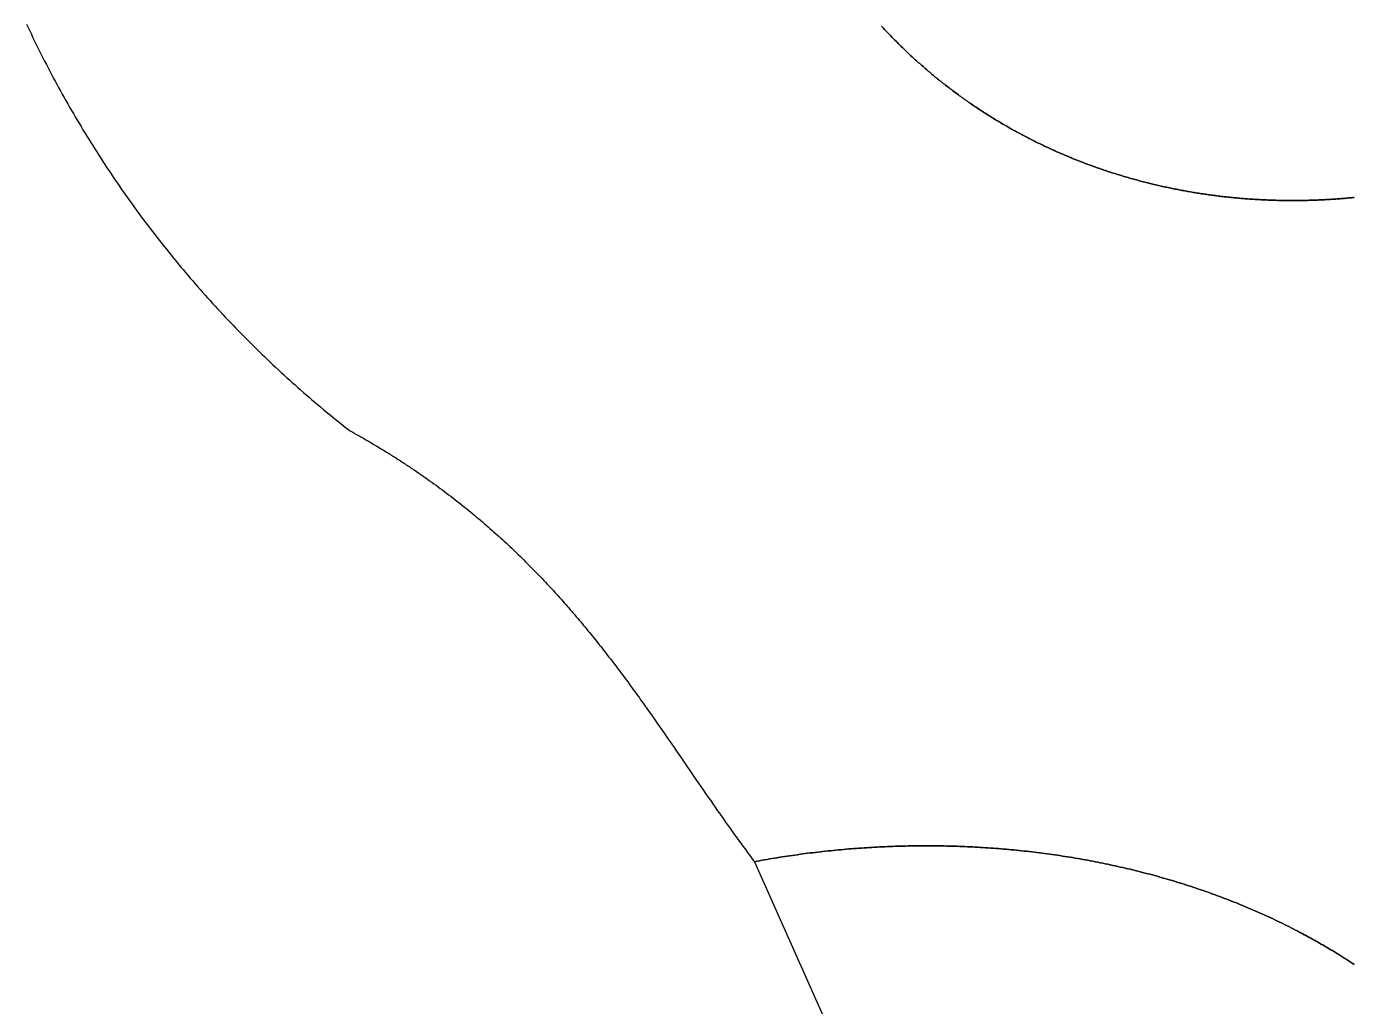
# Model space of a CAD drawing. Header units: millimetres. Extents: x 539514 to 908003, y -69769 to 203909.
# Drawn here: x 570567 to 612768, y 68420 to 99591 of the extents above; entities that cross this region are included whole.
import ezdxf

# ---------------------------------------------------------------- set-up
doc = ezdxf.new("R2010")
doc.units = ezdxf.units.MM
doc.layers.add('CLOSED_AREAS', color=7, linetype='Continuous')

msp = doc.modelspace()

# ---------------------------------------------------------------- linework, layer by layer
at = {"layer": 'CLOSED_AREAS'}
for points in [[(570566.569, 99666.357), (570617.12, 99558.603), (570668.033, 99451.019), (570719.305, 99343.606), (570770.938, 99236.366), (570822.929, 99129.299), (570875.279, 99022.407), (570927.986, 98915.69), (570981.051, 98809.152), (571034.472, 98702.791), (571088.25, 98596.61), (571142.383, 98490.61), (571196.87, 98384.791), (571251.712, 98279.156), (571306.908, 98173.706), (571362.456, 98068.44), (571418.357, 97963.362), (571474.61, 97858.471), (571531.214, 97753.77), (571588.168, 97649.258), (571645.472, 97544.938), (571703.126, 97440.811), (571761.128, 97336.877), (571819.477, 97233.138), (571878.174, 97129.596), (571937.218, 97026.25), (571996.607, 96923.103), (572056.342, 96820.156), (572116.422, 96717.409), (572176.845, 96614.864), (572237.611, 96512.523), (572298.72, 96410.385), (572360.171, 96308.453), (572421.963, 96206.727), (572484.096, 96105.208), (572546.568, 96003.899), (572609.379, 95902.799), (572672.529, 95801.91), (572736.017, 95701.234), (572799.841, 95600.771), (572864.002, 95500.522), (572928.498, 95400.488), (572993.329, 95300.672), (573058.494, 95201.073), (573123.992, 95101.693), (573189.823, 95002.533), (573255.986, 94903.594), (573322.48, 94804.877), (573389.304, 94706.384), (573456.458, 94608.115), (573523.941, 94510.072), (573591.752, 94412.255), (573659.89, 94314.666), (573728.355, 94217.306), (573797.145, 94120.176), (573866.261, 94023.277), (573935.701, 93926.61), (574005.464, 93830.176), (574075.55, 93733.976), (574145.958, 93638.012), (574216.687, 93542.284), (574287.737, 93446.794), (574359.106, 93351.542), (574430.794, 93256.53), (574502.799, 93161.759), (574575.122, 93067.229), (574647.761, 92972.943), (574720.716, 92878.9), (574793.985, 92785.102), (574867.568, 92691.55), (574941.464, 92598.246), (575015.673, 92505.189), (575090.192, 92412.381), (575165.022, 92319.824), (575240.162, 92227.518), (575315.611, 92135.464), (575391.368, 92043.664), (575467.432, 91952.118), (575543.802, 91860.827), (575620.478, 91769.792), (575697.458, 91679.015), (575774.742, 91588.497), (575852.328, 91498.238), (575930.217, 91408.239), (576008.407, 91318.502), (576086.897, 91229.027), (576165.686, 91139.816), (576244.774, 91050.869), (576324.16, 90962.187), (576403.842, 90873.773), (576483.819, 90785.625), (576564.092, 90697.746), (576644.659, 90610.137), (576725.519, 90522.798), (576806.671, 90435.73), (576888.114, 90348.935), (576969.847, 90262.413), (577051.87, 90176.165), (577134.182, 90090.193), (577216.781, 90004.497), (577299.667, 89919.078), (577382.838, 89833.937), (577466.294, 89749.076), (577550.034, 89664.494), (577634.057, 89580.194), (577718.362, 89496.176), (577802.948, 89412.44), (577887.814, 89328.989), (577972.96, 89245.822), (578058.383, 89162.941), (578144.083, 89080.346), (578230.06, 88998.04), (578316.312, 88916.021), (578402.839, 88834.293), (578489.638, 88752.854), (578576.711, 88671.707), (578664.054, 88590.852), (578751.668, 88510.29), (578839.551, 88430.022), (578927.703, 88350.049), (579016.122, 88270.372), (579104.808, 88190.991), (579193.759, 88111.908), (579282.975, 88033.124), (579372.454, 87954.639), (579462.195, 87876.454), (579552.198, 87798.57), (579642.462, 87720.988), (579732.984, 87643.709), (579823.766, 87566.734), (579914.804, 87490.063), (580006.099, 87413.698), (580097.65, 87337.639), (580189.454, 87261.888), (580281.512, 87186.444), (580373.822, 87111.309), (580466.384, 87036.484), (580559.195, 86961.969), (580652.256, 86887.766), (580745.565, 86813.875), (580839.121, 86740.297), (580879.791, 86717.963), (580920.359, 86695.593), (580960.827, 86673.187), (581001.194, 86650.746), (581041.461, 86628.269), (581081.627, 86605.756), (581121.693, 86583.208), (581161.659, 86560.624), (581201.526, 86538.006), (581241.293, 86515.352), (581280.961, 86492.663), (581320.53, 86469.94), (581360.001, 86447.182), (581399.373, 86424.389), (581438.647, 86401.561), (581477.824, 86378.699), (581516.902, 86355.803), (581555.883, 86332.873), (581594.767, 86309.908), (581633.554, 86286.91), (581672.244, 86263.877), (581710.838, 86240.811), (581749.335, 86217.711), (581787.737, 86194.578), (581826.042, 86171.411), (581864.252, 86148.211), (581902.367, 86124.977), (581940.387, 86101.711), (581978.312, 86078.411), (582016.142, 86055.078), (582053.878, 86031.713), (582091.52, 86008.315), (582129.068, 85984.885), (582166.523, 85961.421), (582203.884, 85937.926), (582241.151, 85914.398), (582278.326, 85890.839), (582315.409, 85867.247), (582352.398, 85843.623), (582389.296, 85819.967), (582426.102, 85796.28), (582462.816, 85772.561), (582499.438, 85748.811), (582535.969, 85725.029), (582572.41, 85701.216), (582608.759, 85677.372), (582645.018, 85653.497), (582681.187, 85629.591), (582717.265, 85605.653), (582753.254, 85581.686), (582789.153, 85557.687), (582824.963, 85533.658), (582896.316, 85485.51), (582967.314, 85437.24), (583037.959, 85388.851), (583108.254, 85340.342), (583178.2, 85291.716), (583247.799, 85242.972), (583317.054, 85194.112), (583385.965, 85145.136), (583454.535, 85096.046), (583522.766, 85046.842), (583590.659, 84997.525), (583658.217, 84948.096), (583725.442, 84898.556), (583792.334, 84848.906), (583858.898, 84799.146), (583925.133, 84749.278), (583991.042, 84699.302), (584056.628, 84649.219), (584121.891, 84599.03), (584186.834, 84548.737), (584251.459, 84498.339), (584315.768, 84447.838), (584379.762, 84397.234), (584443.444, 84346.529), (584506.815, 84295.723), (584569.877, 84244.818), (584632.632, 84193.813), (584695.083, 84142.711), (584757.23, 84091.511), (584819.076, 84040.215), (584880.623, 83988.823), (584941.873, 83937.337), (585002.828, 83885.758), (585063.489, 83834.085), (585123.858, 83782.32), (585183.938, 83730.465), (585243.73, 83678.519), (585303.236, 83626.483), (585362.458, 83574.36), (585421.398, 83522.148), (585480.058, 83469.85), (585538.439, 83417.466), (585596.545, 83364.997), (585654.376, 83312.444), (585711.934, 83259.808), (585769.222, 83207.089), (585826.241, 83154.289), (585882.994, 83101.408), (585939.481, 83048.448), (585995.706, 82995.409), (586051.669, 82942.291), (586107.373, 82889.096), (586162.82, 82835.826), (586218.012, 82782.479), (586272.95, 82729.059), (586327.637, 82675.564), (586382.074, 82621.997), (586436.263, 82568.358), (586490.207, 82514.648), (586543.906, 82460.867), (586597.364, 82407.017), (586650.581, 82353.099), (586703.56, 82299.114), (586756.303, 82245.061), (586808.812, 82190.943), (586861.088, 82136.76), (586913.134, 82082.513), (586964.951, 82028.203), (587016.541, 81973.83), (587067.906, 81919.396), (587119.049, 81864.901), (587169.97, 81810.347), (587220.672, 81755.734), (587271.157, 81701.062), (587321.427, 81646.334), (587371.483, 81591.55), (587421.328, 81536.71), (587470.963, 81481.815), (587520.391, 81426.868), (587569.613, 81371.867), (587618.63, 81316.814), (587667.446, 81261.711), (587716.062, 81206.557), (587764.48, 81151.354), (587812.701, 81096.103), (587860.728, 81040.804), (587908.563, 80985.459), (587956.207, 80930.067), (588003.663, 80874.631), (588050.932, 80819.151), (588098.016, 80763.628), (588144.917, 80708.063), (588191.637, 80652.456), (588238.178, 80596.808), (588284.542, 80541.121), (588330.73, 80485.395), (588376.746, 80429.631), (588422.589, 80373.831), (588468.264, 80317.993), (588513.77, 80262.121), (588559.111, 80206.214), (588604.288, 80150.274), (588649.303, 80094.301), (588694.158, 80038.296), (588738.855, 79982.261), (588783.396, 79926.195), (588827.782, 79870.1), (588872.016, 79813.976), (588916.1, 79757.825), (588960.035, 79701.648), (589003.823, 79645.445), (589047.467, 79589.217), (589090.967, 79532.965), (589134.327, 79476.69), (589177.548, 79420.393), (589220.631, 79364.074), (589263.58, 79307.735), (589306.394, 79251.377), (589349.078, 79194.999), (589391.632, 79138.604), (589434.059, 79082.192), (589476.359, 79025.763), (589518.536, 78969.32), (589560.591, 78912.862), (589602.526, 78856.39), (589644.343, 78799.906), (589686.044, 78743.41), (589727.631, 78686.903), (589769.105, 78630.386), (589810.469, 78573.86), (589851.724, 78517.326), (589892.873, 78460.784), (589933.917, 78404.236), (589974.858, 78347.682), (590015.698, 78291.123), (590056.439, 78234.561), (590097.083, 78177.995), (590137.632, 78121.427), (590178.087, 78064.858), (590218.452, 78008.289), (590298.913, 77895.152), (590379.033, 77782.024), (590458.824, 77668.911), (590538.304, 77555.821), (590617.487, 77442.761), (590696.388, 77329.738), (590775.023, 77216.758), (590853.406, 77103.829), (590931.554, 76990.957), (591009.481, 76878.149), (591087.203, 76765.414), (591164.735, 76652.756), (591242.092, 76540.185), (591396.342, 76315.325), (591550.076, 76090.891), (591703.415, 75866.938), (591856.482, 75643.523), (592009.399, 75420.7), (592085.839, 75309.528), (592162.287, 75198.525), (592238.759, 75087.699), (592315.27, 74977.056), (592391.834, 74866.602), (592468.468, 74756.346), (592545.186, 74646.294), (592622.003, 74536.452), (592698.936, 74426.829), (592775.999, 74317.43), (592853.207, 74208.264), (592930.576, 74099.336), (593008.121, 73990.654), (593046.965, 73936.408), (593085.858, 73882.225), (593124.802, 73828.108), (593163.8, 73774.056), (593202.854, 73720.071), (593241.965, 73666.153), (593281.135, 73612.304), (593320.366, 73558.524), (593359.66, 73504.815), (593399.02, 73451.176), (593438.446, 73397.61), (593477.941, 73344.116), (593517.506, 73290.696), (593557.145, 73237.35), (593596.857, 73184.08), (593636.647, 73130.886), (593676.514, 73077.769), (593716.462, 73024.731), (593796.442, 73039.613), (593876.492, 73054.278), (593956.61, 73068.724), (594036.794, 73082.952), (594117.045, 73096.962), (594197.36, 73110.752), (594277.74, 73124.324), (594358.182, 73137.677), (594438.685, 73150.81), (594519.25, 73163.724), (594599.874, 73176.419), (594680.556, 73188.894), (594761.296, 73201.148), (594842.092, 73213.183), (594922.944, 73224.997), (595003.85, 73236.591), (595084.81, 73247.964), (595165.821, 73259.117), (595246.884, 73270.048), (595327.997, 73280.758), (595409.159, 73291.247), (595490.369, 73301.515), (595571.626, 73311.56), (595652.928, 73321.384), (595734.276, 73330.986), (595815.668, 73340.365), (595897.102, 73349.522), (595978.578, 73358.457), (596060.094, 73367.169), (596141.651, 73375.658), (596223.245, 73383.924), (596304.878, 73391.966), (596386.546, 73399.785), (596468.25, 73407.381), (596549.989, 73414.752), (596631.76, 73421.9), (596713.564, 73428.824), (596795.399, 73435.523), (596877.264, 73441.998), (596959.159, 73448.248), (597041.081, 73454.273), (597123.03, 73460.073), (597205.005, 73465.649), (597287.005, 73470.998), (597369.029, 73476.122), (597451.076, 73481.021), (597533.144, 73485.693), (597615.233, 73490.14), (597697.341, 73494.36), (597779.469, 73498.354), (597861.613, 73502.121), (597943.774, 73505.662), (598025.951, 73508.975), (598108.141, 73512.062), (598190.345, 73514.921), (598272.562, 73517.553), (598354.789, 73519.957), (598437.027, 73522.133), (598519.273, 73524.081), (598601.528, 73525.802), (598683.79, 73527.293), (598766.057, 73528.557), (598848.33, 73529.591), (598930.606, 73530.397), (599012.885, 73530.974), (599095.166, 73531.321), (599177.447, 73531.439), (599259.728, 73531.328), (599342.007, 73530.987), (599424.284, 73530.415), (599506.558, 73529.614), (599588.827, 73528.583), (599671.09, 73527.321), (599753.346, 73525.829), (599835.595, 73524.105), (599917.835, 73522.151), (600000.065, 73519.966), (600082.284, 73517.549), (600164.491, 73514.901), (600246.686, 73512.021), (600328.866, 73508.91), (600411.031, 73505.566), (600493.179, 73501.99), (600575.311, 73498.182), (600657.424, 73494.141), (600739.518, 73489.868), (600821.592, 73485.362), (600903.644, 73480.622), (600985.673, 73475.65), (601067.679, 73470.444), (601149.661, 73465.004), (601231.616, 73459.331), (601313.545, 73453.424), (601395.447, 73447.283), (601477.319, 73440.907), (601559.162, 73434.297), (601640.974, 73427.452), (601722.753, 73420.373), (601804.5, 73413.059), (601886.213, 73405.509), (601967.89, 73397.724), (602049.532, 73389.704), (602131.136, 73381.448), (602212.702, 73372.956), (602294.228, 73364.228), (602375.714, 73355.264), (602457.159, 73346.063), (602538.561, 73336.626), (602619.92, 73326.952), (602701.234, 73317.042), (602782.502, 73306.894), (602863.724, 73296.509), (602944.898, 73285.886), (603026.023, 73275.026), (603107.098, 73263.929), (603188.123, 73252.593), (603269.095, 73241.019), (603350.014, 73229.207), (603430.88, 73217.156), (603511.69, 73204.867), (603592.444, 73192.339), (603673.141, 73179.572), (603753.779, 73166.566), (603834.359, 73153.32), (603914.878, 73139.835), (603995.335, 73126.11), (604075.73, 73112.145), (604156.061, 73097.941), (604236.328, 73083.496), (604316.529, 73068.811), (604396.664, 73053.885), (604476.73, 73038.718), (604556.728, 73023.31), (604636.656, 73007.662), (604716.513, 72991.772), (604796.299, 72975.641), (604876.011, 72959.268), (604955.649, 72942.653), (605035.212, 72925.796), (605114.699, 72908.697), (605194.108, 72891.356), (605273.44, 72873.773), (605352.692, 72855.946), (605431.863, 72837.877), (605510.953, 72819.565), (605589.961, 72801.01), (605668.885, 72782.211), (605747.725, 72763.169), (605826.479, 72743.883), (605905.146, 72724.353), (605983.726, 72704.579), (606062.216, 72684.561), (606140.617, 72664.298), (606218.927, 72643.791), (606297.145, 72623.039), (606375.27, 72602.042), (606453.301, 72580.8), (606531.237, 72559.313), (606609.077, 72537.58), (606686.819, 72515.602), (606764.464, 72493.378), (606842.009, 72470.908), (606919.453, 72448.192), (606996.796, 72425.229), (607074.037, 72402.02), (607151.174, 72378.564), (607228.206, 72354.861), (607305.133, 72330.912), (607381.953, 72306.715), (607458.666, 72282.271), (607535.27, 72257.579), (607611.763, 72232.639), (607688.146, 72207.452), (607764.417, 72182.016), (607840.575, 72156.332), (607916.619, 72130.4), (607992.548, 72104.219), (608068.361, 72077.79), (608144.056, 72051.111), (608219.633, 72024.183), (608295.091, 71997.006), (608370.429, 71969.58), (608445.645, 71941.904), (608520.738, 71913.978), (608595.709, 71885.802), (608670.554, 71857.376), (608745.274, 71828.699), (608819.867, 71799.772), (608894.333, 71770.594), (608968.669, 71741.166), (609042.876, 71711.486), (609116.952, 71681.555), (609190.896, 71651.373), (609264.707, 71620.939), (609338.384, 71590.253), (609411.926, 71559.316), (609485.332, 71528.126), (609558.6, 71496.684), (609631.73, 71464.99), (609704.721, 71433.043), (609777.572, 71400.843), (609850.281, 71368.391), (609922.848, 71335.685), (609995.271, 71302.725), (610067.55, 71269.513), (610139.683, 71236.046), (610211.669, 71202.326), (610283.507, 71168.352), (610355.197, 71134.123), (610426.737, 71099.641), (610498.126, 71064.903), (610569.363, 71029.911), (610640.447, 70994.664), (610711.378, 70959.162), (610782.153, 70923.405), (610852.771, 70887.392), (610923.233, 70851.124), (610958.405, 70832.894), (610993.536, 70814.6), (611028.628, 70796.242), (611063.681, 70777.82), (611098.693, 70759.334), (611133.664, 70740.783), (611168.596, 70722.169), (611203.487, 70703.491), (611238.337, 70684.749), (611273.146, 70665.942), (611307.915, 70647.071), (611342.643, 70628.137), (611377.329, 70609.137), (611411.975, 70590.074), (611446.578, 70570.947), (611481.141, 70551.755), (611515.661, 70532.499), (611550.14, 70513.178), (611584.577, 70493.794), (611618.972, 70474.344), (611653.325, 70454.831), (611687.635, 70435.253), (611721.903, 70415.611), (611756.128, 70395.904), (611790.311, 70376.133), (611824.45, 70356.297), (611858.547, 70336.397), (611892.601, 70316.432), (611926.611, 70296.403), (611960.578, 70276.309), (611994.502, 70256.15), (612028.381, 70235.927), (612062.218, 70215.639), (612096.01, 70195.287), (612129.758, 70174.87), (612163.462, 70154.388), (612197.121, 70133.842), (612230.737, 70113.23), (612264.307, 70092.554), (612297.833, 70071.813), (612331.314, 70051.008), (612364.751, 70030.137), (612398.142, 70009.202), (612431.488, 69988.202), (612464.788, 69967.137), (612498.043, 69946.007), (612531.253, 69924.811), (612564.416, 69903.552), (612597.534, 69882.227), (612630.606, 69860.837), (612663.632, 69839.382), (612696.611, 69817.861), (612729.544, 69796.276), (612762.43, 69774.626), (612795.27, 69752.911)], [(612793.098, 94154.882), (612748.149, 94150.431), (612703.192, 94146.084), (612658.227, 94141.838), (612613.253, 94137.696), (612568.27, 94133.656), (612523.28, 94129.719), (612478.282, 94125.884), (612433.277, 94122.152), (612388.264, 94118.523), (612343.245, 94114.997), (612298.219, 94111.574), (612253.186, 94108.253), (612208.147, 94105.036), (612163.102, 94101.922), (612118.051, 94098.91), (612072.995, 94096.002), (612027.934, 94093.196), (611982.867, 94090.494), (611937.796, 94087.895), (611892.72, 94085.399), (611847.639, 94083.007), (611802.555, 94080.718), (611757.467, 94078.532), (611712.375, 94076.449), (611667.28, 94074.47), (611622.181, 94072.594), (611577.08, 94070.822), (611531.976, 94069.153), (611486.87, 94067.588), (611441.762, 94066.126), (611396.651, 94064.768), (611351.539, 94063.514), (611306.426, 94062.363), (611261.311, 94061.316), (611216.196, 94060.372), (611171.079, 94059.533), (611125.962, 94058.797), (611080.845, 94058.166), (611035.728, 94057.638), (610990.611, 94057.214), (610945.495, 94056.894), (610900.379, 94056.678), (610855.264, 94056.566), (610810.151, 94056.558), (610765.039, 94056.655), (610719.928, 94056.855), (610674.82, 94057.16), (610629.713, 94057.569), (610584.609, 94058.082), (610539.508, 94058.7), (610494.41, 94059.422), (610449.314, 94060.248), (610404.222, 94061.179), (610359.134, 94062.214), (610314.049, 94063.354), (610268.969, 94064.598), (610223.893, 94065.947), (610178.821, 94067.401), (610133.754, 94068.959), (610088.692, 94070.622), (610043.636, 94072.389), (609998.585, 94074.262), (609953.54, 94076.239), (609908.5, 94078.321), (609863.467, 94080.507), (609818.441, 94082.799), (609773.421, 94085.196), (609728.408, 94087.697), (609683.403, 94090.304), (609638.404, 94093.016), (609593.414, 94095.833), (609548.431, 94098.755), (609503.457, 94101.782), (609458.49, 94104.914), (609413.533, 94108.152), (609368.584, 94111.495), (609323.645, 94114.943), (609278.715, 94118.496), (609233.794, 94122.155), (609188.884, 94125.92), (609143.983, 94129.79), (609099.093, 94133.765), (609054.213, 94137.846), (609009.344, 94142.032), (608964.486, 94146.324), (608919.639, 94150.722), (608874.804, 94155.226), (608829.981, 94159.835), (608785.17, 94164.55), (608740.37, 94169.371), (608695.584, 94174.297), (608650.81, 94179.33), (608606.049, 94184.468), (608561.301, 94189.712), (608516.567, 94195.063), (608471.846, 94200.519), (608427.139, 94206.081), (608382.447, 94211.75), (608337.768, 94217.524), (608293.105, 94223.405), (608248.456, 94229.392), (608203.822, 94235.485), (608159.204, 94241.685), (608114.602, 94247.991), (608070.015, 94254.403), (608025.444, 94260.922), (607980.89, 94267.547), (607936.352, 94274.278), (607891.831, 94281.116), (607847.327, 94288.061), (607802.84, 94295.112), (607758.371, 94302.27), (607713.919, 94309.534), (607669.486, 94316.905), (607625.07, 94324.383), (607580.674, 94331.968), (607536.296, 94339.659), (607491.936, 94347.458), (607447.597, 94355.363), (607403.276, 94363.375), (607358.975, 94371.494), (607314.694, 94379.72), (607270.434, 94388.053), (607226.193, 94396.493), (607181.974, 94405.04), (607137.775, 94413.695), (607093.597, 94422.456), (607049.441, 94431.325), (607005.306, 94440.301), (606961.193, 94449.384), (606917.102, 94458.575), (606873.034, 94467.873), (606828.988, 94477.278), (606784.965, 94486.791), (606740.965, 94496.411), (606696.988, 94506.139), (606653.034, 94515.974), (606609.105, 94525.917), (606565.199, 94535.967), (606521.318, 94546.126), (606477.461, 94556.391), (606433.629, 94566.765), (606389.822, 94577.246), (606346.04, 94587.836), (606302.283, 94598.533), (606258.552, 94609.338), (606214.847, 94620.25), (606171.168, 94631.271), (606127.516, 94642.4), (606083.89, 94653.637), (606040.291, 94664.982), (605996.719, 94676.434), (605953.175, 94687.996), (605909.658, 94699.665), (605866.169, 94711.442), (605822.708, 94723.328), (605779.276, 94735.322), (605735.872, 94747.425), (605692.496, 94759.635), (605649.15, 94771.954), (605605.833, 94784.382), (605562.546, 94796.918), (605519.288, 94809.563), (605476.06, 94822.316), (605432.863, 94835.177), (605389.696, 94848.148), (605346.56, 94861.227), (605303.455, 94874.414), (605260.38, 94887.711), (605217.338, 94901.116), (605174.327, 94914.63), (605131.348, 94928.253), (605088.401, 94941.984), (605045.486, 94955.825), (605002.605, 94969.775), (604959.756, 94983.833), (604916.94, 94998.001), (604874.157, 95012.277), (604831.408, 95026.663), (604788.693, 95041.158), (604746.012, 95055.762), (604703.365, 95070.476), (604660.753, 95085.298), (604618.176, 95100.23), (604575.634, 95115.271), (604533.127, 95130.422), (604490.655, 95145.682), (604448.219, 95161.051), (604405.82, 95176.53), (604363.456, 95192.119), (604321.129, 95207.816), (604278.839, 95223.624), (604236.586, 95239.541), (604194.369, 95255.568), (604152.191, 95271.705), (604110.05, 95287.951), (604067.947, 95304.307), (604025.882, 95320.773), (603983.855, 95337.348), (603941.867, 95354.034), (603899.918, 95370.829), (603858.008, 95387.735), (603816.138, 95404.75), (603774.307, 95421.876), (603732.515, 95439.111), (603690.764, 95456.457), (603649.054, 95473.913), (603607.383, 95491.479), (603565.754, 95509.155), (603524.166, 95526.942), (603482.619, 95544.838), (603441.113, 95562.845), (603399.649, 95580.963), (603358.227, 95599.191), (603316.848, 95617.529), (603275.511, 95635.978), (603234.216, 95654.537), (603192.965, 95673.207), (603151.757, 95691.987), (603110.592, 95710.879), (603069.471, 95729.88), (603028.394, 95748.993), (602987.361, 95768.216), (602946.372, 95787.55), (602905.428, 95806.995), (602864.529, 95826.55), (602823.675, 95846.217), (602782.867, 95865.994), (602742.104, 95885.883), (602701.386, 95905.882), (602660.715, 95925.992), (602620.09, 95946.214), (602579.512, 95966.546), (602538.981, 95986.99), (602498.496, 96007.545), (602458.059, 96028.211), (602417.67, 96048.989), (602377.328, 96069.877), (602337.034, 96090.877), (602296.788, 96111.989), (602256.591, 96133.212), (602216.443, 96154.546), (602176.343, 96175.992), (602136.293, 96197.549), (602096.292, 96219.218), (602056.341, 96240.998), (602016.44, 96262.89), (601976.589, 96284.894), (601936.788, 96307.009), (601897.038, 96329.237), (601857.339, 96351.575), (601817.691, 96374.026), (601778.094, 96396.589), (601738.549, 96419.263), (601699.056, 96442.05), (601659.615, 96464.948), (601620.226, 96487.958), (601580.89, 96511.081), (601541.607, 96534.315), (601502.376, 96557.662), (601463.199, 96581.121), (601424.075, 96604.692), (601385.005, 96628.375), (601345.99, 96652.17), (601307.028, 96676.078), (601268.121, 96700.098), (601229.268, 96724.23), (601190.471, 96748.475), (601151.729, 96772.833), (601113.042, 96797.302), (601074.411, 96821.885), (601035.835, 96846.579), (600997.316, 96871.387), (600958.854, 96896.307), (600920.448, 96921.34), (600882.098, 96946.485), (600843.806, 96971.743), (600805.572, 96997.114), (600767.395, 97022.598), (600729.275, 97048.195), (600691.214, 97073.904), (600653.211, 97099.727), (600615.267, 97125.662), (600577.382, 97151.71), (600539.555, 97177.872), (600501.788, 97204.147), (600464.08, 97230.534), (600426.432, 97257.035), (600388.845, 97283.649), (600351.317, 97310.376), (600313.85, 97337.217), (600276.443, 97364.17), (600239.098, 97391.238), (600201.814, 97418.418), (600164.591, 97445.712), (600127.43, 97473.119), (600090.33, 97500.64), (600053.293, 97528.275), (600016.319, 97556.022), (599979.406, 97583.884), (599942.557, 97611.859), (599905.771, 97639.948), (599869.049, 97668.15), (599832.389, 97696.467), (599795.794, 97724.897), (599759.263, 97753.441), (599722.796, 97782.098), (599686.394, 97810.87), (599650.056, 97839.756), (599613.784, 97868.755), (599577.577, 97897.869), (599541.435, 97927.096), (599505.359, 97956.438), (599469.349, 97985.894), (599433.406, 98015.464), (599397.529, 98045.148), (599361.718, 98074.946), (599325.975, 98104.859), (599290.298, 98134.885), (599254.69, 98165.027), (599219.148, 98195.282), (599183.675, 98225.652), (599148.27, 98256.137), (599112.933, 98286.736), (599077.665, 98317.449), (599042.466, 98348.277), (599007.336, 98379.22), (598972.275, 98410.277), (598937.284, 98441.449), (598902.363, 98472.736), (598867.512, 98504.137), (598832.731, 98535.654), (598798.021, 98567.285), (598763.381, 98599.031), (598728.813, 98630.891), (598694.316, 98662.867), (598659.89, 98694.958), (598625.536, 98727.163), (598591.254, 98759.484), (598557.045, 98791.92), (598522.908, 98824.471), (598488.843, 98857.137), (598454.852, 98889.918), (598420.933, 98922.815), (598387.089, 98955.827), (598353.317, 98988.954), (598319.62, 99022.196), (598285.997, 99055.554), (598252.448, 99089.027), (598218.974, 99122.616), (598185.575, 99156.32), (598152.251, 99190.14), (598119.003, 99224.075), (598085.829, 99258.126), (598052.732, 99292.292), (598019.711, 99326.574), (597986.766, 99360.972), (597953.898, 99395.486), (597921.107, 99430.115), (597888.392, 99464.861), (597855.755, 99499.722), (597823.195, 99534.699), (597790.714, 99569.792), (597758.31, 99605)], [(597758.31, 99605), (597790.714, 99569.792), (597823.195, 99534.699), (597855.755, 99499.722), (597888.392, 99464.861), (597921.107, 99430.115), (597953.898, 99395.486), (597986.766, 99360.972), (598019.711, 99326.574), (598052.732, 99292.292), (598085.829, 99258.126), (598119.003, 99224.075), (598152.251, 99190.14), (598185.575, 99156.32), (598218.974, 99122.616), (598252.448, 99089.027), (598285.997, 99055.554), (598319.62, 99022.196), (598353.317, 98988.954), (598387.089, 98955.827), (598420.933, 98922.815), (598454.852, 98889.918), (598488.843, 98857.137), (598522.908, 98824.471), (598557.045, 98791.92), (598591.254, 98759.484), (598625.536, 98727.163), (598659.89, 98694.958), (598694.316, 98662.867), (598728.813, 98630.891), (598763.381, 98599.031), (598798.021, 98567.285), (598832.731, 98535.654), (598867.512, 98504.137), (598902.363, 98472.736), (598937.284, 98441.449), (598972.275, 98410.277), (599007.336, 98379.22), (599042.466, 98348.277), (599077.665, 98317.449), (599112.933, 98286.736), (599148.27, 98256.137), (599183.675, 98225.652), (599219.148, 98195.282), (599254.69, 98165.027), (599290.298, 98134.885), (599325.975, 98104.859), (599361.718, 98074.946), (599397.529, 98045.148), (599433.406, 98015.464), (599469.349, 97985.894), (599505.359, 97956.438), (599541.435, 97927.096), (599577.577, 97897.869), (599613.784, 97868.755), (599650.056, 97839.756), (599686.394, 97810.87), (599722.796, 97782.098), (599759.263, 97753.441), (599795.794, 97724.897), (599832.389, 97696.467), (599869.049, 97668.15), (599905.771, 97639.948), (599942.557, 97611.859), (599979.406, 97583.884), (600016.319, 97556.022), (600053.293, 97528.275), (600090.33, 97500.64), (600127.43, 97473.119), (600164.591, 97445.712), (600201.814, 97418.418), (600239.098, 97391.238), (600276.443, 97364.17), (600313.85, 97337.217), (600351.317, 97310.376), (600388.845, 97283.649), (600426.432, 97257.035), (600464.08, 97230.534), (600501.788, 97204.147), (600539.555, 97177.872), (600577.382, 97151.71), (600615.267, 97125.662), (600653.211, 97099.727), (600691.214, 97073.904), (600729.275, 97048.195), (600767.395, 97022.598), (600805.572, 96997.114), (600843.806, 96971.743), (600882.098, 96946.485), (600920.448, 96921.34), (600958.854, 96896.307), (600997.316, 96871.387), (601035.835, 96846.579), (601074.411, 96821.885), (601113.042, 96797.302), (601151.729, 96772.833), (601190.471, 96748.475), (601229.268, 96724.23), (601268.121, 96700.098), (601307.028, 96676.078), (601345.99, 96652.17), (601385.005, 96628.375), (601424.075, 96604.692), (601463.199, 96581.121), (601502.376, 96557.662), (601541.607, 96534.315), (601580.89, 96511.081), (601620.226, 96487.958), (601659.615, 96464.948), (601699.056, 96442.05), (601738.549, 96419.263), (601778.094, 96396.589), (601817.691, 96374.026), (601857.339, 96351.575), (601897.038, 96329.237), (601936.788, 96307.009), (601976.589, 96284.894), (602016.44, 96262.89), (602056.341, 96240.998), (602096.292, 96219.218), (602136.293, 96197.549), (602176.343, 96175.992), (602216.443, 96154.546), (602256.591, 96133.212), (602296.788, 96111.989), (602337.034, 96090.877), (602377.328, 96069.877), (602417.67, 96048.989), (602458.059, 96028.211), (602498.496, 96007.545), (602538.981, 95986.99), (602579.512, 95966.546), (602620.09, 95946.214), (602660.715, 95925.992), (602701.386, 95905.882), (602742.104, 95885.883), (602782.867, 95865.994), (602823.675, 95846.217), (602864.529, 95826.55), (602905.428, 95806.995), (602946.372, 95787.55), (602987.361, 95768.216), (603028.394, 95748.993), (603069.471, 95729.88), (603110.592, 95710.879), (603151.757, 95691.987), (603192.965, 95673.207), (603234.216, 95654.537), (603275.511, 95635.978), (603316.848, 95617.529), (603358.227, 95599.191), (603399.649, 95580.963), (603441.113, 95562.845), (603482.619, 95544.838), (603524.166, 95526.942), (603565.754, 95509.155), (603607.383, 95491.479), (603649.054, 95473.913), (603690.764, 95456.457), (603732.515, 95439.111), (603774.307, 95421.876), (603816.138, 95404.75), (603858.008, 95387.735), (603899.918, 95370.829), (603941.867, 95354.034), (603983.855, 95337.348), (604025.882, 95320.773), (604067.947, 95304.307), (604110.05, 95287.951), (604152.191, 95271.705), (604194.369, 95255.568), (604236.586, 95239.541), (604278.839, 95223.624), (604321.129, 95207.816), (604363.456, 95192.119), (604405.82, 95176.53), (604448.219, 95161.051), (604490.655, 95145.682), (604533.127, 95130.422), (604575.634, 95115.271), (604618.176, 95100.23), (604660.753, 95085.298), (604703.365, 95070.476), (604746.012, 95055.762), (604788.693, 95041.158), (604831.408, 95026.663), (604874.157, 95012.277), (604916.94, 94998.001), (604959.756, 94983.833), (605002.605, 94969.775), (605045.486, 94955.825), (605088.401, 94941.984), (605131.348, 94928.253), (605174.327, 94914.63), (605217.338, 94901.116), (605260.38, 94887.711), (605303.455, 94874.414), (605346.56, 94861.227), (605389.696, 94848.148), (605432.863, 94835.177), (605476.06, 94822.316), (605519.288, 94809.563), (605562.546, 94796.918), (605605.833, 94784.382), (605649.15, 94771.954), (605692.496, 94759.635), (605735.872, 94747.425), (605779.276, 94735.322), (605822.708, 94723.328), (605866.169, 94711.442), (605909.658, 94699.665), (605953.175, 94687.996), (605996.719, 94676.434), (606040.291, 94664.982), (606083.89, 94653.637), (606127.516, 94642.4), (606171.168, 94631.271), (606214.847, 94620.25), (606258.552, 94609.338), (606302.283, 94598.533), (606346.04, 94587.836), (606389.822, 94577.246), (606433.629, 94566.765), (606477.461, 94556.391), (606521.318, 94546.126), (606565.199, 94535.967), (606609.105, 94525.917), (606653.034, 94515.974), (606696.988, 94506.139), (606740.965, 94496.411), (606784.965, 94486.791), (606828.988, 94477.278), (606873.034, 94467.873), (606917.102, 94458.575), (606961.193, 94449.384), (607005.306, 94440.301), (607049.441, 94431.325), (607093.597, 94422.456), (607137.775, 94413.695), (607181.974, 94405.04), (607226.193, 94396.493), (607270.434, 94388.053), (607314.694, 94379.72), (607358.975, 94371.494), (607403.276, 94363.375), (607447.597, 94355.363), (607491.936, 94347.458), (607536.296, 94339.659), (607580.674, 94331.968), (607625.07, 94324.383), (607669.486, 94316.905), (607713.919, 94309.534), (607758.371, 94302.27), (607802.84, 94295.112), (607847.327, 94288.061), (607891.831, 94281.116), (607936.352, 94274.278), (607980.89, 94267.547), (608025.444, 94260.922), (608070.015, 94254.403), (608114.602, 94247.991), (608159.204, 94241.685), (608203.822, 94235.485), (608248.456, 94229.392), (608293.105, 94223.405), (608337.768, 94217.524), (608382.447, 94211.75), (608427.139, 94206.081), (608471.846, 94200.519), (608516.567, 94195.063), (608561.301, 94189.712), (608606.049, 94184.468), (608650.81, 94179.33), (608695.584, 94174.297), (608740.37, 94169.371), (608785.17, 94164.55), (608829.981, 94159.835), (608874.804, 94155.226), (608919.639, 94150.722), (608964.486, 94146.324), (609009.344, 94142.032), (609054.213, 94137.846), (609099.093, 94133.765), (609143.983, 94129.79), (609188.884, 94125.92), (609233.794, 94122.155), (609278.715, 94118.496), (609323.645, 94114.943), (609368.584, 94111.495), (609413.533, 94108.152), (609458.49, 94104.914), (609503.457, 94101.782), (609548.431, 94098.755), (609593.414, 94095.833), (609638.404, 94093.016), (609683.403, 94090.304), (609728.408, 94087.697), (609773.421, 94085.196), (609818.441, 94082.799), (609863.467, 94080.507), (609908.5, 94078.321), (609953.54, 94076.239), (609998.585, 94074.262), (610043.636, 94072.389), (610088.692, 94070.622), (610133.754, 94068.959), (610178.821, 94067.401), (610223.893, 94065.947), (610268.969, 94064.598), (610314.049, 94063.354), (610359.134, 94062.214), (610404.222, 94061.179), (610449.314, 94060.248), (610494.41, 94059.422), (610539.508, 94058.7), (610584.609, 94058.082), (610629.713, 94057.569), (610674.82, 94057.16), (610719.928, 94056.855), (610765.039, 94056.655), (610810.151, 94056.558), (610855.264, 94056.566), (610900.379, 94056.678), (610945.495, 94056.894), (610990.611, 94057.214), (611035.728, 94057.638), (611080.845, 94058.166), (611125.962, 94058.797), (611171.079, 94059.533), (611216.196, 94060.372), (611261.311, 94061.316), (611306.426, 94062.363), (611351.539, 94063.514), (611396.651, 94064.768), (611441.762, 94066.126), (611486.87, 94067.588), (611531.976, 94069.153), (611577.08, 94070.822), (611622.181, 94072.594), (611667.28, 94074.47), (611712.375, 94076.449), (611757.467, 94078.532), (611802.555, 94080.718), (611847.639, 94083.007), (611892.72, 94085.399), (611937.796, 94087.895), (611982.867, 94090.494), (612027.934, 94093.196), (612072.995, 94096.002), (612118.051, 94098.91), (612163.102, 94101.922), (612208.147, 94105.036), (612253.186, 94108.253), (612298.219, 94111.574), (612343.245, 94114.997), (612388.264, 94118.523), (612433.277, 94122.152), (612478.282, 94125.884), (612523.28, 94129.719), (612568.27, 94133.656), (612613.253, 94137.696), (612658.227, 94141.838), (612703.192, 94146.084), (612748.149, 94150.431), (612793.098, 94154.882)], [(612795.27, 69752.911), (612762.43, 69774.626), (612729.544, 69796.276), (612696.611, 69817.861), (612663.632, 69839.382), (612630.606, 69860.837), (612597.534, 69882.227), (612564.416, 69903.552), (612531.253, 69924.811), (612498.043, 69946.007), (612464.788, 69967.137), (612431.488, 69988.202), (612398.142, 70009.202), (612364.751, 70030.137), (612331.314, 70051.008), (612297.833, 70071.813), (612264.307, 70092.554), (612230.737, 70113.23), (612197.121, 70133.842), (612163.462, 70154.388), (612129.758, 70174.87), (612096.01, 70195.287), (612062.218, 70215.639), (612028.381, 70235.927), (611994.502, 70256.15), (611960.578, 70276.309), (611926.611, 70296.403), (611892.601, 70316.432), (611858.547, 70336.397), (611824.45, 70356.297), (611790.311, 70376.133), (611756.128, 70395.904), (611721.903, 70415.611), (611687.635, 70435.253), (611653.325, 70454.831), (611618.972, 70474.344), (611584.577, 70493.794), (611550.14, 70513.178), (611515.661, 70532.499), (611481.141, 70551.755), (611446.578, 70570.947), (611411.975, 70590.074), (611377.329, 70609.137), (611342.643, 70628.137), (611307.915, 70647.071), (611273.146, 70665.942), (611238.337, 70684.749), (611203.487, 70703.491), (611168.596, 70722.169), (611133.664, 70740.783), (611098.693, 70759.334), (611063.681, 70777.82), (611028.628, 70796.242), (610993.536, 70814.6), (610958.405, 70832.894), (610923.233, 70851.124), (610852.771, 70887.392), (610782.153, 70923.405), (610711.378, 70959.162), (610640.447, 70994.664), (610569.363, 71029.911), (610498.126, 71064.903), (610426.737, 71099.641), (610355.197, 71134.123), (610283.507, 71168.352), (610211.669, 71202.326), (610139.683, 71236.046), (610067.55, 71269.513), (609995.271, 71302.725), (609922.848, 71335.685), (609850.281, 71368.391), (609777.572, 71400.843), (609704.721, 71433.043), (609631.73, 71464.99), (609558.6, 71496.684), (609485.332, 71528.126), (609411.926, 71559.316), (609338.384, 71590.253), (609264.707, 71620.939), (609190.896, 71651.373), (609116.952, 71681.555), (609042.876, 71711.486), (608968.669, 71741.166), (608894.333, 71770.594), (608819.867, 71799.772), (608745.274, 71828.699), (608670.554, 71857.376), (608595.709, 71885.802), (608520.738, 71913.978), (608445.645, 71941.904), (608370.429, 71969.58), (608295.091, 71997.006), (608219.633, 72024.183), (608144.056, 72051.111), (608068.361, 72077.79), (607992.548, 72104.219), (607916.619, 72130.4), (607840.575, 72156.332), (607764.417, 72182.016), (607688.146, 72207.452), (607611.763, 72232.639), (607535.27, 72257.579), (607458.666, 72282.271), (607381.953, 72306.715), (607305.133, 72330.912), (607228.206, 72354.861), (607151.174, 72378.564), (607074.037, 72402.02), (606996.796, 72425.229), (606919.453, 72448.192), (606842.009, 72470.908), (606764.464, 72493.378), (606686.819, 72515.602), (606609.077, 72537.58), (606531.237, 72559.313), (606453.301, 72580.8), (606375.27, 72602.042), (606297.145, 72623.039), (606218.927, 72643.791), (606140.617, 72664.298), (606062.216, 72684.561), (605983.726, 72704.579), (605905.146, 72724.353), (605826.479, 72743.883), (605747.725, 72763.169), (605668.885, 72782.211), (605589.961, 72801.01), (605510.953, 72819.565), (605431.863, 72837.877), (605352.692, 72855.946), (605273.44, 72873.773), (605194.108, 72891.356), (605114.699, 72908.697), (605035.212, 72925.796), (604955.649, 72942.653), (604876.011, 72959.268), (604796.299, 72975.641), (604716.513, 72991.772), (604636.656, 73007.662), (604556.728, 73023.31), (604476.73, 73038.718), (604396.664, 73053.885), (604316.529, 73068.811), (604236.328, 73083.496), (604156.061, 73097.941), (604075.73, 73112.145), (603995.335, 73126.11), (603914.878, 73139.835), (603834.359, 73153.32), (603753.779, 73166.566), (603673.141, 73179.572), (603592.444, 73192.339), (603511.69, 73204.867), (603430.88, 73217.156), (603350.014, 73229.207), (603269.095, 73241.019), (603188.123, 73252.593), (603107.098, 73263.929), (603026.023, 73275.026), (602944.898, 73285.886), (602863.724, 73296.509), (602782.502, 73306.894), (602701.234, 73317.042), (602619.92, 73326.952), (602538.561, 73336.626), (602457.159, 73346.063), (602375.714, 73355.264), (602294.228, 73364.228), (602212.702, 73372.956), (602131.136, 73381.448), (602049.532, 73389.704), (601967.89, 73397.724), (601886.213, 73405.509), (601804.5, 73413.059), (601722.753, 73420.373), (601640.974, 73427.452), (601559.162, 73434.297), (601477.319, 73440.907), (601395.447, 73447.283), (601313.545, 73453.424), (601231.616, 73459.331), (601149.661, 73465.004), (601067.679, 73470.444), (600985.673, 73475.65), (600903.644, 73480.622), (600821.592, 73485.362), (600739.518, 73489.868), (600657.424, 73494.141), (600575.311, 73498.182), (600493.179, 73501.99), (600411.031, 73505.566), (600328.866, 73508.91), (600246.686, 73512.021), (600164.491, 73514.901), (600082.284, 73517.549), (600000.065, 73519.966), (599917.835, 73522.151), (599835.595, 73524.105), (599753.346, 73525.829), (599671.09, 73527.321), (599588.827, 73528.583), (599506.558, 73529.614), (599424.284, 73530.415), (599342.007, 73530.987), (599259.728, 73531.328), (599177.447, 73531.439), (599095.166, 73531.321), (599012.885, 73530.974), (598930.606, 73530.397), (598848.33, 73529.591), (598766.057, 73528.557), (598683.79, 73527.293), (598601.528, 73525.802), (598519.273, 73524.081), (598437.027, 73522.133), (598354.789, 73519.957), (598272.562, 73517.553), (598190.345, 73514.921), (598108.141, 73512.062), (598025.951, 73508.975), (597943.774, 73505.662), (597861.613, 73502.121), (597779.469, 73498.354), (597697.341, 73494.36), (597615.233, 73490.14), (597533.144, 73485.693), (597451.076, 73481.021), (597369.029, 73476.122), (597287.005, 73470.998), (597205.005, 73465.649), (597123.03, 73460.073), (597041.081, 73454.273), (596959.159, 73448.248), (596877.264, 73441.998), (596795.399, 73435.523), (596713.564, 73428.824), (596631.76, 73421.9), (596549.989, 73414.752), (596468.25, 73407.381), (596386.546, 73399.785), (596304.878, 73391.966), (596223.245, 73383.924), (596141.651, 73375.658), (596060.094, 73367.169), (595978.578, 73358.457), (595897.102, 73349.522), (595815.668, 73340.365), (595734.276, 73330.986), (595652.928, 73321.384), (595571.626, 73311.56), (595490.369, 73301.515), (595409.159, 73291.247), (595327.997, 73280.758), (595246.884, 73270.048), (595165.821, 73259.117), (595084.81, 73247.964), (595003.85, 73236.591), (594922.944, 73224.997), (594842.092, 73213.183), (594761.296, 73201.148), (594680.556, 73188.894), (594599.874, 73176.419), (594519.25, 73163.724), (594438.685, 73150.81), (594358.182, 73137.677), (594277.74, 73124.324), (594197.36, 73110.752), (594117.045, 73096.962), (594036.794, 73082.952), (593956.61, 73068.724), (593876.492, 73054.278), (593796.442, 73039.613), (593716.462, 73024.731), (596048.337, 67778.011)]]:
    msp.add_lwpolyline(points, dxfattribs=at)

doc.saveas('drawing.dxf')
